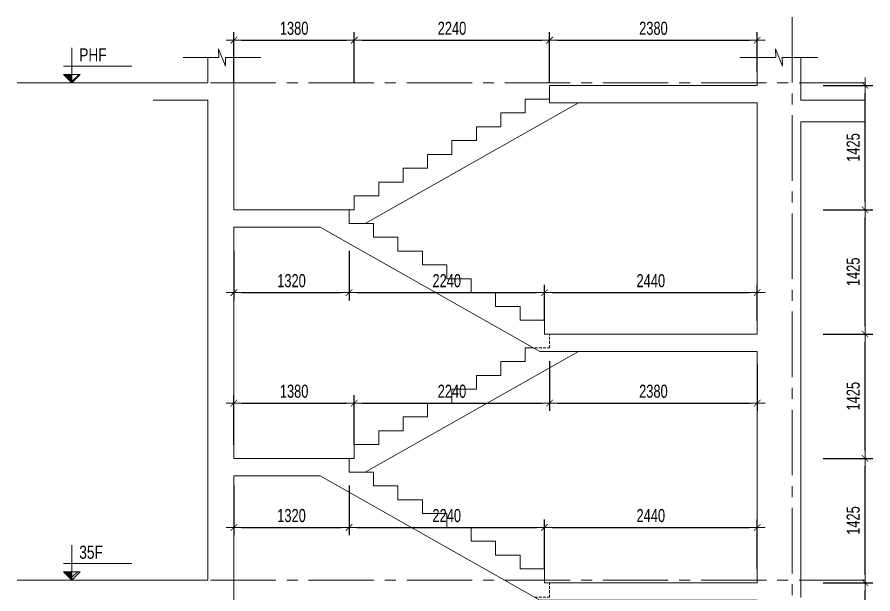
# Model space of a CAD drawing. Header units: millimetres. Extents: x -179076 to 100718, y -27473 to 38481.
# Drawn here: x 33983 to 43796, y -15199 to -8589 of the extents above; entities that cross this region are included whole.
import ezdxf

# ---------------------------------------------------------------- set-up
doc = ezdxf.new("R2010")
doc.units = ezdxf.units.MM
doc.linetypes.add('CENTER2', pattern=[1.125, 0.75, -0.125, 0.125, -0.125])
doc.linetypes.add('HIDDEN2', pattern=[4.7625, 3.175, -1.5875])
doc.layers.get('Defpoints').update_dxf_attribs({"color": 151, "lineweight": 9})
for name, color, linetype, lineweight in [('NDC_S_ANNO', 7, 'Continuous', 20), ('NDC_S_AXIS', 5, 'CENTER2', 13), ('NDC_S_CONTINUOUS', 3, 'Continuous', 20), ('NDC_S_DIM', 1, 'Continuous', 15), ('NDC_S_HIDDEN', 8, 'HIDDEN2', 13), ('NDC_S_SLAB', 2, 'Continuous', 20), ('NDC_S_SYMBOL', 1, 'Continuous', 15), ('NDC_S_TEXT SYMBOL', 7, 'Continuous', 20), ('NDC_S_VN TEXT', 7, 'Continuous', 20)]:
    doc.layers.add(name, color=color, linetype=linetype, lineweight=lineweight)
doc.styles.add('NDC_ANNO', font='', dxfattribs={"width": 0.8})
doc.styles.add('NDC_DIM', font='', dxfattribs={"width": 0.75})
doc.styles.get('NDC_ANNO').set_extended_font_data('Dotum')
doc.styles.get('NDC_DIM').set_extended_font_data('Dotum')
doc.dimstyles.new('NDC_dim_60', dxfattribs={"dimscale": 60, "dimtxt": 2.5, "dimasz": 1.5, "dimexe": 1.5, "dimexo": 2.5, "dimgap": 1, "dimtad": 1, "dimdec": 0, "dimzin": 0, "dimdsep": 46, "dimtxsty": 'NDC_DIM', "dimblk": 'DIMMARK', "dimcen": 0.09, "dimdle": 1.2, "dimclrd": 1, "dimclre": 1, "dimclrt": 3, "dimadec": 0, "dimazin": 0, "dimtfac": 1, "dimtdec": 0, "dimtix": 1, "dimtofl": 0, "dimtmove": 0, "dimatfit": 3, "dimfxl": 8, "dimfxlon": 1, "dimtolj": 1, "dimtzin": 0, "dimarcsym": 0})

# ---------------------------------------------------------------- blocks, each defined once
blk = doc.blocks.new('kata_block_CT')
at = {"layer": 'NDC_S_ANNO'}
blk.add_hatch(color=3, dxfattribs=at).paths.add_polyline_path([(0, 1.6), (-1.61, 1.6), (0, 0)])
at = {"layer": 'NDC_S_ANNO', "ltscale": 50}
h = blk.add_hatch(dxfattribs=at)
h.set_pattern_fill('ANSI31', color=256, scale=1.406, style=0)
h.paths.add_polyline_path([(0, 1.6), (0, 0), (1.61, 1.6)])
for p, q in [((-1.59, 3.14), (11.47, 3.14)), ((11.56, 0), (-1.64, 0))]:
    blk.add_line(p, q, dxfattribs=at)
for points in [[(0, 6.69), (0, 0)], [(0, 0), (-1.61, 1.6), (0, 1.6)], [(0, 0), (1.61, 1.6), (0, 1.6)]]:
    blk.add_lwpolyline(points, dxfattribs=at)
at = {"layer": 'NDC_S_ANNO', "color": 8, "ltscale": 50}
blk.add_lwpolyline([(0, 0), (-1.61, 1.6), (0, 1.6)], dxfattribs=at)
at = {"layer": 'NDC_S_TEXT SYMBOL', "color": 3, "style": 'NDC_ANNO', "width": 0.8}
blk.add_attdef('CT', (1.41, 4.07), '', height=2.5, dxfattribs=at)
blk = doc.blocks.new('DIMMARK')
at = {"layer": 'NDC_S_DIM', "color": 1}
blk.add_line((-1.5, 0), (1, 0), dxfattribs=at)
at = {"layer": 'NDC_S_DIM', "color": 2, "const_width": 0.1}
blk.add_lwpolyline([(-0.42, -0.42), (0.42, 0.42)], dxfattribs=at)
blk = doc.blocks.new('*D504')
at = {"layer": 'Defpoints', "color": 0, "transparency": 16777216}
for p in [(36470, -13646.1), (37790, -13646.1), (37790, -14437.7)]:
    blk.add_point(p, dxfattribs=at)
at = {"layer": 'NDC_S_DIM', "color": 1, "lineweight": -2, "transparency": 16777216}
for p, q in [((36470, -13957.7), (36470, -14527.7)), ((37790, -13957.7), (37790, -14527.7)), ((36560, -14437.7), (37700, -14437.7))]:
    blk.add_line(p, q, dxfattribs=at)
at = {"layer": 'NDC_S_DIM', "color": 1, "lineweight": -2, "transparency": 16777216, "xscale": 90, "yscale": 90, "zscale": 90, "rotation": 180}
blk.add_blockref('DIMMARK', (36470, -14437.7), dxfattribs=at)
at = {"layer": 'NDC_S_DIM', "color": 1, "lineweight": -2, "transparency": 16777216, "xscale": 90, "yscale": 90, "zscale": 90}
blk.add_blockref('DIMMARK', (37790, -14437.7), dxfattribs=at)
at = {"layer": 'NDC_S_DIM', "color": 3, "transparency": 16777216, "insert": (37130, -14302.6), "char_height": 150, "attachment_point": 5, "style": 'NDC_DIM'}
blk.add_mtext('\\A1;1320', dxfattribs=at)
blk = doc.blocks.new('*D505')
at = {"layer": 'Defpoints', "color": 0, "transparency": 16777216}
for p in [(37790, -13646.1), (40030, -14437.7), (40030, -15071.1)]:
    blk.add_point(p, dxfattribs=at)
at = {"layer": 'NDC_S_DIM', "color": 1, "lineweight": -2, "transparency": 16777216}
for p, q in [((37790, -13957.7), (37790, -14527.7)), ((40030, -14917.7), (40030, -14347.7)), ((37880, -14437.7), (39940, -14437.7))]:
    blk.add_line(p, q, dxfattribs=at)
at = {"layer": 'NDC_S_DIM', "color": 1, "lineweight": -2, "transparency": 16777216, "xscale": 90, "yscale": 90, "zscale": 90, "rotation": 180}
blk.add_blockref('DIMMARK', (37790, -14437.7), dxfattribs=at)
at = {"layer": 'NDC_S_DIM', "color": 1, "lineweight": -2, "transparency": 16777216, "xscale": 90, "yscale": 90, "zscale": 90}
blk.add_blockref('DIMMARK', (40030, -14437.7), dxfattribs=at)
at = {"layer": 'NDC_S_DIM', "color": 3, "transparency": 16777216, "insert": (38910, -14302.6), "char_height": 150, "attachment_point": 5, "style": 'NDC_DIM'}
blk.add_mtext('\\A1;2240', dxfattribs=at)
blk = doc.blocks.new('*D506')
at = {"layer": 'Defpoints', "color": 0, "transparency": 16777216}
for p in [(42470, -14437.7), (40030, -15071.1), (42470, -15071.1)]:
    blk.add_point(p, dxfattribs=at)
at = {"layer": 'NDC_S_DIM', "color": 1, "lineweight": -2, "transparency": 16777216}
for p, q in [((40030, -14917.7), (40030, -14347.7)), ((42470, -14917.7), (42470, -14347.7)), ((40120, -14437.7), (42380, -14437.7))]:
    blk.add_line(p, q, dxfattribs=at)
at = {"layer": 'NDC_S_DIM', "color": 1, "lineweight": -2, "transparency": 16777216, "xscale": 90, "yscale": 90, "zscale": 90, "rotation": 180}
blk.add_blockref('DIMMARK', (40030, -14437.7), dxfattribs=at)
at = {"layer": 'NDC_S_DIM', "color": 1, "lineweight": -2, "transparency": 16777216, "xscale": 90, "yscale": 90, "zscale": 90}
blk.add_blockref('DIMMARK', (42470, -14437.7), dxfattribs=at)
at = {"layer": 'NDC_S_DIM', "color": 3, "transparency": 16777216, "insert": (41250, -14302.6), "char_height": 150, "attachment_point": 5, "style": 'NDC_DIM'}
blk.add_mtext('\\A1;2440', dxfattribs=at)
blk = doc.blocks.new('*D507')
at = {"layer": 'Defpoints', "color": 0, "transparency": 16777216}
for p in [(37850, -13012.7), (36470, -13646.1), (37850, -13646.1)]:
    blk.add_point(p, dxfattribs=at)
at = {"layer": 'NDC_S_DIM', "color": 1, "lineweight": -2, "transparency": 16777216}
for p, q in [((36470, -13492.7), (36470, -12922.7)), ((37850, -13492.7), (37850, -12922.7)), ((36560, -13012.7), (37760, -13012.7))]:
    blk.add_line(p, q, dxfattribs=at)
at = {"layer": 'NDC_S_DIM', "color": 1, "lineweight": -2, "transparency": 16777216, "xscale": 90, "yscale": 90, "zscale": 90, "rotation": 180}
blk.add_blockref('DIMMARK', (36470, -13012.7), dxfattribs=at)
at = {"layer": 'NDC_S_DIM', "color": 1, "lineweight": -2, "transparency": 16777216, "xscale": 90, "yscale": 90, "zscale": 90}
blk.add_blockref('DIMMARK', (37850, -13012.7), dxfattribs=at)
at = {"layer": 'NDC_S_DIM', "color": 3, "transparency": 16777216, "insert": (37160, -12877.6), "char_height": 150, "attachment_point": 5, "style": 'NDC_DIM'}
blk.add_mtext('\\A1;1380', dxfattribs=at)
blk = doc.blocks.new('*D508')
at = {"layer": 'Defpoints', "color": 0, "transparency": 16777216}
for p in [(40090, -12379.4), (40090, -13012.7), (37850, -13646.1)]:
    blk.add_point(p, dxfattribs=at)
at = {"layer": 'NDC_S_DIM', "color": 1, "lineweight": -2, "transparency": 16777216}
for p, q in [((40090, -12532.7), (40090, -13102.7)), ((37850, -13492.7), (37850, -12922.7)), ((37940, -13012.7), (40000, -13012.7))]:
    blk.add_line(p, q, dxfattribs=at)
at = {"layer": 'NDC_S_DIM', "color": 1, "lineweight": -2, "transparency": 16777216, "xscale": 90, "yscale": 90, "zscale": 90, "rotation": 180}
blk.add_blockref('DIMMARK', (37850, -13012.7), dxfattribs=at)
at = {"layer": 'NDC_S_DIM', "color": 1, "lineweight": -2, "transparency": 16777216, "xscale": 90, "yscale": 90, "zscale": 90}
blk.add_blockref('DIMMARK', (40090, -13012.7), dxfattribs=at)
at = {"layer": 'NDC_S_DIM', "color": 3, "transparency": 16777216, "insert": (38970, -12877.6), "char_height": 150, "attachment_point": 5, "style": 'NDC_DIM'}
blk.add_mtext('\\A1;2240', dxfattribs=at)
blk = doc.blocks.new('*D509')
at = {"layer": 'Defpoints', "color": 0, "transparency": 16777216}
for p in [(40090, -12379.4), (42470, -12421.1), (42470, -13012.7)]:
    blk.add_point(p, dxfattribs=at)
at = {"layer": 'NDC_S_DIM', "color": 1, "lineweight": -2, "transparency": 16777216}
for p, q in [((40090, -12532.7), (40090, -13102.7)), ((42470, -12571.1), (42470, -13102.7)), ((40180, -13012.7), (42380, -13012.7))]:
    blk.add_line(p, q, dxfattribs=at)
at = {"layer": 'NDC_S_DIM', "color": 1, "lineweight": -2, "transparency": 16777216, "xscale": 90, "yscale": 90, "zscale": 90, "rotation": 180}
blk.add_blockref('DIMMARK', (40090, -13012.7), dxfattribs=at)
at = {"layer": 'NDC_S_DIM', "color": 1, "lineweight": -2, "transparency": 16777216, "xscale": 90, "yscale": 90, "zscale": 90}
blk.add_blockref('DIMMARK', (42470, -13012.7), dxfattribs=at)
at = {"layer": 'NDC_S_DIM', "color": 3, "transparency": 16777216, "insert": (41280, -12877.6), "char_height": 150, "attachment_point": 5, "style": 'NDC_DIM'}
blk.add_mtext('\\A1;2380', dxfattribs=at)
blk = doc.blocks.new('*D510')
at = {"layer": 'Defpoints', "color": 0, "transparency": 16777216}
for p in [(36470, -10796.1), (37790, -10796.1), (37790, -11746.1)]:
    blk.add_point(p, dxfattribs=at)
at = {"layer": 'NDC_S_DIM', "color": 1, "lineweight": -2, "transparency": 16777216}
for p, q in [((36470, -11266.1), (36470, -11836.1)), ((37790, -11266.1), (37790, -11836.1)), ((36560, -11746.1), (37700, -11746.1))]:
    blk.add_line(p, q, dxfattribs=at)
at = {"layer": 'NDC_S_DIM', "color": 1, "lineweight": -2, "transparency": 16777216, "xscale": 90, "yscale": 90, "zscale": 90, "rotation": 180}
blk.add_blockref('DIMMARK', (36470, -11746.1), dxfattribs=at)
at = {"layer": 'NDC_S_DIM', "color": 1, "lineweight": -2, "transparency": 16777216, "xscale": 90, "yscale": 90, "zscale": 90}
blk.add_blockref('DIMMARK', (37790, -11746.1), dxfattribs=at)
at = {"layer": 'NDC_S_DIM', "color": 3, "transparency": 16777216, "insert": (37130, -11611), "char_height": 150, "attachment_point": 5, "style": 'NDC_DIM'}
blk.add_mtext('\\A1;1320', dxfattribs=at)
blk = doc.blocks.new('*D511')
at = {"layer": 'Defpoints', "color": 0, "transparency": 16777216}
for p in [(37790, -10796.1), (40030, -11746.1), (40030, -12221.1)]:
    blk.add_point(p, dxfattribs=at)
at = {"layer": 'NDC_S_DIM', "color": 1, "lineweight": -2, "transparency": 16777216}
for p, q in [((37790, -11266.1), (37790, -11836.1)), ((40030, -12071.1), (40030, -11656.1)), ((37880, -11746.1), (39940, -11746.1))]:
    blk.add_line(p, q, dxfattribs=at)
at = {"layer": 'NDC_S_DIM', "color": 1, "lineweight": -2, "transparency": 16777216, "xscale": 90, "yscale": 90, "zscale": 90, "rotation": 180}
blk.add_blockref('DIMMARK', (37790, -11746.1), dxfattribs=at)
at = {"layer": 'NDC_S_DIM', "color": 1, "lineweight": -2, "transparency": 16777216, "xscale": 90, "yscale": 90, "zscale": 90}
blk.add_blockref('DIMMARK', (40030, -11746.1), dxfattribs=at)
at = {"layer": 'NDC_S_DIM', "color": 3, "transparency": 16777216, "insert": (38910, -11611), "char_height": 150, "attachment_point": 5, "style": 'NDC_DIM'}
blk.add_mtext('\\A1;2240', dxfattribs=at)
blk = doc.blocks.new('*D512')
at = {"layer": 'Defpoints', "color": 0, "transparency": 16777216}
for p in [(42470, -11746.1), (40030, -12221.1), (42470, -12221.1)]:
    blk.add_point(p, dxfattribs=at)
at = {"layer": 'NDC_S_DIM', "color": 1, "lineweight": -2, "transparency": 16777216}
for p, q in [((40030, -12071.1), (40030, -11656.1)), ((42470, -12071.1), (42470, -11656.1)), ((40120, -11746.1), (42380, -11746.1))]:
    blk.add_line(p, q, dxfattribs=at)
at = {"layer": 'NDC_S_DIM', "color": 1, "lineweight": -2, "transparency": 16777216, "xscale": 90, "yscale": 90, "zscale": 90, "rotation": 180}
blk.add_blockref('DIMMARK', (40030, -11746.1), dxfattribs=at)
at = {"layer": 'NDC_S_DIM', "color": 1, "lineweight": -2, "transparency": 16777216, "xscale": 90, "yscale": 90, "zscale": 90}
blk.add_blockref('DIMMARK', (42470, -11746.1), dxfattribs=at)
at = {"layer": 'NDC_S_DIM', "color": 3, "transparency": 16777216, "insert": (41250, -11611), "char_height": 150, "attachment_point": 5, "style": 'NDC_DIM'}
blk.add_mtext('\\A1;2440', dxfattribs=at)
blk = doc.blocks.new('*D513')
at = {"layer": 'Defpoints', "color": 0, "transparency": 16777216}
for p in [(37850, -8853.1), (37850, -10716.9), (36470, -10796.1)]:
    blk.add_point(p, dxfattribs=at)
at = {"layer": 'NDC_S_DIM', "color": 1, "lineweight": -2, "transparency": 16777216}
for p, q in [((36470, -9333.1), (36470, -8763.1)), ((37850, -9333.1), (37850, -8763.1)), ((36560, -8853.1), (37760, -8853.1))]:
    blk.add_line(p, q, dxfattribs=at)
at = {"layer": 'NDC_S_DIM', "color": 1, "lineweight": -2, "transparency": 16777216, "xscale": 90, "yscale": 90, "zscale": 90, "rotation": 180}
blk.add_blockref('DIMMARK', (36470, -8853.1), dxfattribs=at)
at = {"layer": 'NDC_S_DIM', "color": 1, "lineweight": -2, "transparency": 16777216, "xscale": 90, "yscale": 90, "zscale": 90}
blk.add_blockref('DIMMARK', (37850, -8853.1), dxfattribs=at)
at = {"layer": 'NDC_S_DIM', "color": 3, "transparency": 16777216, "insert": (37160, -8718), "char_height": 150, "attachment_point": 5, "style": 'NDC_DIM'}
blk.add_mtext('\\A1;1380', dxfattribs=at)
blk = doc.blocks.new('*D514')
at = {"layer": 'Defpoints', "color": 0, "transparency": 16777216}
for p in [(40090, -8853.1), (40090, -9529.4), (37850, -10716.9)]:
    blk.add_point(p, dxfattribs=at)
at = {"layer": 'NDC_S_DIM', "color": 1, "lineweight": -2, "transparency": 16777216}
for p, q in [((37850, -9333.1), (37850, -8763.1)), ((40090, -9333.1), (40090, -8763.1)), ((37940, -8853.1), (40000, -8853.1))]:
    blk.add_line(p, q, dxfattribs=at)
at = {"layer": 'NDC_S_DIM', "color": 1, "lineweight": -2, "transparency": 16777216, "xscale": 90, "yscale": 90, "zscale": 90, "rotation": 180}
blk.add_blockref('DIMMARK', (37850, -8853.1), dxfattribs=at)
at = {"layer": 'NDC_S_DIM', "color": 1, "lineweight": -2, "transparency": 16777216, "xscale": 90, "yscale": 90, "zscale": 90}
blk.add_blockref('DIMMARK', (40090, -8853.1), dxfattribs=at)
at = {"layer": 'NDC_S_DIM', "color": 3, "transparency": 16777216, "insert": (38970, -8718), "char_height": 150, "attachment_point": 5, "style": 'NDC_DIM'}
blk.add_mtext('\\A1;2240', dxfattribs=at)
blk = doc.blocks.new('*D515')
at = {"layer": 'Defpoints', "color": 0, "transparency": 16777216}
for p in [(42470, -8853.1), (42470, -9371.1), (40090, -9529.4)]:
    blk.add_point(p, dxfattribs=at)
at = {"layer": 'NDC_S_DIM', "color": 1, "lineweight": -2, "transparency": 16777216}
for p, q in [((40090, -9333.1), (40090, -8763.1)), ((42470, -9221.1), (42470, -8763.1)), ((40180, -8853.1), (42380, -8853.1))]:
    blk.add_line(p, q, dxfattribs=at)
at = {"layer": 'NDC_S_DIM', "color": 1, "lineweight": -2, "transparency": 16777216, "xscale": 90, "yscale": 90, "zscale": 90, "rotation": 180}
blk.add_blockref('DIMMARK', (40090, -8853.1), dxfattribs=at)
at = {"layer": 'NDC_S_DIM', "color": 1, "lineweight": -2, "transparency": 16777216, "xscale": 90, "yscale": 90, "zscale": 90}
blk.add_blockref('DIMMARK', (42470, -8853.1), dxfattribs=at)
at = {"layer": 'NDC_S_DIM', "color": 3, "transparency": 16777216, "insert": (41280, -8718), "char_height": 150, "attachment_point": 5, "style": 'NDC_DIM'}
blk.add_mtext('\\A1;2380', dxfattribs=at)
blk = doc.blocks.new('*D452')
at = {"layer": 'Defpoints', "color": 0, "transparency": 16777216}
for p in [(40030, -15071.1), (43706.4, -15071.1), (37850, -16571.1)]:
    blk.add_point(p, dxfattribs=at)
at = {"layer": 'NDC_S_DIM', "color": 1, "lineweight": -2, "transparency": 16777216}
for p, q in [((43226.4, -15071.1), (43796.4, -15071.1)), ((43706.4, -16481.1), (43706.4, -15161.1)), ((43226.4, -16571.1), (43796.4, -16571.1))]:
    blk.add_line(p, q, dxfattribs=at)
at = {"layer": 'NDC_S_DIM', "color": 1, "lineweight": -2, "transparency": 16777216, "xscale": 90, "yscale": 90, "zscale": 90}
for p, rotation in [((43706.4, -15071.1), 90), ((43706.4, -16571.1), 270)]:
    blk.add_blockref('DIMMARK', p, dxfattribs=dict(at, rotation=rotation))
at = {"layer": 'NDC_S_DIM', "color": 3, "transparency": 16777216, "insert": (43571.3, -15821.1), "char_height": 150, "attachment_point": 5, "rotation": 90, "style": 'NDC_DIM'}
blk.add_mtext('\\A1;1500', dxfattribs=at)
blk = doc.blocks.new('*D453')
at = {"layer": 'Defpoints', "color": 0, "transparency": 16777216}
for p in [(37850, -13646.1), (43706.4, -13646.1), (40030, -15071.1)]:
    blk.add_point(p, dxfattribs=at)
at = {"layer": 'NDC_S_DIM', "color": 1, "lineweight": -2, "transparency": 16777216}
for p, q in [((43226.4, -13646.1), (43796.4, -13646.1)), ((43706.4, -14981.1), (43706.4, -13736.1)), ((43226.4, -15071.1), (43796.4, -15071.1))]:
    blk.add_line(p, q, dxfattribs=at)
at = {"layer": 'NDC_S_DIM', "color": 1, "lineweight": -2, "transparency": 16777216, "xscale": 90, "yscale": 90, "zscale": 90}
for p, rotation in [((43706.4, -13646.1), 90), ((43706.4, -15071.1), 270)]:
    blk.add_blockref('DIMMARK', p, dxfattribs=dict(at, rotation=rotation))
at = {"layer": 'NDC_S_DIM', "color": 3, "transparency": 16777216, "insert": (43571.3, -14358.6), "char_height": 150, "attachment_point": 5, "rotation": 90, "style": 'NDC_DIM'}
blk.add_mtext('\\A1;1425', dxfattribs=at)
blk = doc.blocks.new('*D454')
at = {"layer": 'Defpoints', "color": 0, "transparency": 16777216}
for p in [(40030, -12221.1), (43706.4, -12221.1), (37850, -13646.1)]:
    blk.add_point(p, dxfattribs=at)
at = {"layer": 'NDC_S_DIM', "color": 1, "lineweight": -2, "transparency": 16777216}
for p, q in [((43226.4, -12221.1), (43796.4, -12221.1)), ((43706.4, -13556.1), (43706.4, -12311.1)), ((43226.4, -13646.1), (43796.4, -13646.1))]:
    blk.add_line(p, q, dxfattribs=at)
at = {"layer": 'NDC_S_DIM', "color": 1, "lineweight": -2, "transparency": 16777216, "xscale": 90, "yscale": 90, "zscale": 90}
for p, rotation in [((43706.4, -12221.1), 90), ((43706.4, -13646.1), 270)]:
    blk.add_blockref('DIMMARK', p, dxfattribs=dict(at, rotation=rotation))
at = {"layer": 'NDC_S_DIM', "color": 3, "transparency": 16777216, "insert": (43571.3, -12933.6), "char_height": 150, "attachment_point": 5, "rotation": 90, "style": 'NDC_DIM'}
blk.add_mtext('\\A1;1425', dxfattribs=at)
blk = doc.blocks.new('*D455')
at = {"layer": 'Defpoints', "color": 0, "transparency": 16777216}
for p in [(37850, -10796.1), (43706.4, -10796.1), (40030, -12221.1)]:
    blk.add_point(p, dxfattribs=at)
at = {"layer": 'NDC_S_DIM', "color": 1, "lineweight": -2, "transparency": 16777216}
for p, q in [((43226.4, -10796.1), (43796.4, -10796.1)), ((43706.4, -12131.1), (43706.4, -10886.1)), ((43226.4, -12221.1), (43796.4, -12221.1))]:
    blk.add_line(p, q, dxfattribs=at)
at = {"layer": 'NDC_S_DIM', "color": 1, "lineweight": -2, "transparency": 16777216, "xscale": 90, "yscale": 90, "zscale": 90}
for p, rotation in [((43706.4, -10796.1), 90), ((43706.4, -12221.1), 270)]:
    blk.add_blockref('DIMMARK', p, dxfattribs=dict(at, rotation=rotation))
at = {"layer": 'NDC_S_DIM', "color": 3, "transparency": 16777216, "insert": (43571.3, -11508.6), "char_height": 150, "attachment_point": 5, "rotation": 90, "style": 'NDC_DIM'}
blk.add_mtext('\\A1;1425', dxfattribs=at)
blk = doc.blocks.new('*D456')
at = {"layer": 'Defpoints', "color": 0, "transparency": 16777216}
for p in [(40090, -9371.1), (43706.4, -9371.1), (37850, -10796.1)]:
    blk.add_point(p, dxfattribs=at)
at = {"layer": 'NDC_S_DIM', "color": 1, "lineweight": -2, "transparency": 16777216}
for p, q in [((43226.4, -9371.1), (43796.4, -9371.1)), ((43706.4, -10706.1), (43706.4, -9461.1)), ((43226.4, -10796.1), (43796.4, -10796.1))]:
    blk.add_line(p, q, dxfattribs=at)
at = {"layer": 'NDC_S_DIM', "color": 1, "lineweight": -2, "transparency": 16777216, "xscale": 90, "yscale": 90, "zscale": 90}
for p, rotation in [((43706.4, -9371.1), 90), ((43706.4, -10796.1), 270)]:
    blk.add_blockref('DIMMARK', p, dxfattribs=dict(at, rotation=rotation))
at = {"layer": 'NDC_S_DIM', "color": 3, "transparency": 16777216, "insert": (43571.3, -10083.6), "char_height": 150, "attachment_point": 5, "rotation": 90, "style": 'NDC_DIM'}
blk.add_mtext('\\A1;1425', dxfattribs=at)

msp = doc.modelspace()

# ---------------------------------------------------------------- linework, layer by layer
at = {"layer": 'NDC_S_AXIS', "ltscale": 1000}
for p, q in [((42870, -8589.3), (42870, -25473.5)), ((43700.7, -9341.1), (33983.3, -9341.1)), ((43700.7, -15041.1), (33983.3, -15041.1))]:
    msp.add_line(p, q, dxfattribs=at)
at = {"layer": 'NDC_S_CONTINUOUS'}
for p, q in [((37976.3, -10954.4), (40422.6, -9571.1)), ((37976.3, -13804.4), (40422.6, -12421.1))]:
    msp.add_line(p, q, dxfattribs=at)
for points in [[(37790, -10796.1), (37850, -10796.1), (37850, -10637.7), (38130, -10637.7), (38130, -10479.4), (38410, -10479.4), (38410, -10321.1), (38690, -10321.1), (38690, -10162.7), (38970, -10162.7), (38970, -10004.4), (39250, -10004.4), (39250, -9846.1), (39530, -9846.1), (39530, -9687.7), (39810, -9687.7), (39810, -9529.4), (40090, -9529.4), (40090, -9371.1), (40340, -9371.1)], [(37790, -13646.1), (37850, -13646.1), (37850, -13487.7), (38130, -13487.7), (38130, -13329.4), (38410, -13329.4), (38410, -13171.1), (38690, -13171.1), (38690, -13012.7), (38970, -13012.7), (38970, -12854.4), (39250, -12854.4), (39250, -12696.1), (39530, -12696.1), (39530, -12537.7), (39810, -12537.7), (39810, -12379.4), (39903.7, -12379.4)]]:
    msp.add_lwpolyline(points, dxfattribs=at)
at = {"layer": 'NDC_S_HIDDEN', "ltscale": 10}
for points in [[(39919, -12379.4), (40090, -12379.4), (40090, -12221.1)], [(39919, -15237.7), (40090, -15237.7), (40090, -15071.1)]]:
    msp.add_lwpolyline(points, dxfattribs=at)
at = {"layer": 'NDC_S_SLAB'}
for p, q in [((36470, -9052.7), (36470, -10796.1)), ((42470, -9371.1), (42470, -9052.7)), ((42970, -9052.7), (42970, -9541.1)), ((35542.7, -9341.1), (36170, -9341.1)), ((42470, -9371.1), (40090, -9371.1)), ((40090, -9371.1), (40090, -9571.1)), ((35542.7, -9541.1), (36170, -9541.1)), ((42470, -9571.1), (40090, -9571.1)), ((42470, -12221.1), (42470, -9571.1)), ((42970, -9541.1), (43700.7, -9541.1)), ((42970, -9791.1), (42970, -15241.1)), ((43700.7, -9791.1), (42970, -9791.1)), ((36470, -10996.1), (36470, -13646.1)), ((42470, -15071.1), (42470, -12421.1)), ((36470, -13846.1), (36470, -16571.1)), ((35542.7, -15041.1), (36170, -15041.1))]:
    msp.add_line(p, q, dxfattribs=at)
for points in [[(36170, -9052.7), (36170, -9341.1)], [(36170, -9541.1), (36170, -15041.1)], [(42470, -12221.1), (40030, -12221.1), (40030, -12062.7), (39750, -12062.7), (39750, -11904.4), (39470, -11904.4), (39470, -11746.1), (39190, -11746.1), (39190, -11587.7), (38910, -11587.7), (38910, -11429.4), (38630, -11429.4), (38630, -11271.1), (38350, -11271.1), (38350, -11112.7), (38070, -11112.7), (38070, -10954.4), (37790, -10954.4), (37790, -10796.1), (36470, -10796.1)], [(42470, -12421.1), (39977.3, -12421.1), (37457.3, -10996.1), (36470, -10996.1)], [(42470, -15071.1), (40030, -15071.1), (40030, -14912.7), (39750, -14912.7), (39750, -14754.4), (39470, -14754.4), (39470, -14596.1), (39190, -14596.1), (39190, -14437.7), (38910, -14437.7), (38910, -14279.4), (38630, -14279.4), (38630, -14121.1), (38350, -14121.1), (38350, -13962.7), (38070, -13962.7), (38070, -13804.4), (37790, -13804.4), (37790, -13646.1), (36470, -13646.1)], [(42470, -18071.1), (42470, -15271.1), (39977.3, -15271.1), (37457.3, -13846.1), (36470, -13846.1)]]:
    msp.add_lwpolyline(points, dxfattribs=at)
at = {"layer": 'NDC_S_SYMBOL', "elevation": 0}
msp.add_lwpolyline([(35886.6, -9052.7), (36296.2, -9052.7), (36294, -8952.7), (36374, -9152.7), (36371.9, -9052.7), (36778.2, -9052.7)], dxfattribs=at)
at = {"layer": 'NDC_S_SYMBOL'}
msp.add_lwpolyline([(42272.5, -9052.7), (42682.1, -9052.7), (42680, -8952.7), (42760, -9152.7), (42757.8, -9052.7), (43164.1, -9052.7)], dxfattribs=at)

# ---------------------------------------------------------------- block references
at = {"layer": 'NDC_S_VN TEXT', "xscale": 60, "yscale": 60, "zscale": 60}
for p, values in [((34611.4, -9341.1), {'CT': 'PHF'}), ((34611.4, -15041.1), {'CT': '35F'})]:
    msp.add_blockref('kata_block_CT', p, dxfattribs=at).add_auto_attribs(values)

# ---------------------------------------------------------------- dimensions: what is measured, and where the dimension line sits
at = {"layer": 'NDC_S_DIM'}
for base, p1, p2, picture, middle in [((37850, -8853.1), (36470, -10796.1), (37850, -10716.9), '*D513', (37160, -8718)), ((37790, -11746.1), (36470, -10796.1), (37790, -10796.1), '*D510', (37130, -11611)), ((37850, -13012.7), (36470, -13646.1), (37850, -13646.1), '*D507', (37160, -12877.6)), ((37790, -14437.7), (36470, -13646.1), (37790, -13646.1), '*D504', (37130, -14302.6))]:
    dim = msp.add_linear_dim(base=base, p1=p1, p2=p2, dimstyle='NDC_dim_60', dxfattribs=at)
    dim.commit()
    dim.dimension.update_dxf_attribs({"geometry": picture, "text_midpoint": middle})
for base, p1, p2, picture, middle in [((40090, -8853.1), (37850, -10716.9), (40090, -9529.4), '*D514', (38970, -8718)), ((42470, -8853.1), (40090, -9529.4), (42470, -9371.1), '*D515', (41280, -8718)), ((40030, -11746.1), (37790, -10796.1), (40030, -12221.1), '*D511', (38910, -11611)), ((42470, -11746.1), (40030, -12221.1), (42470, -12221.1), '*D512', (41250, -11611)), ((40090, -13012.7), (37850, -13646.1), (40090, -12379.4), '*D508', (38970, -12877.6)), ((42470, -13012.7), (40090, -12379.4), (42470, -12421.1), '*D509', (41280, -12877.6)), ((40030, -14437.7), (37790, -13646.1), (40030, -15071.1), '*D505', (38910, -14302.6)), ((42470, -14437.7), (40030, -15071.1), (42470, -15071.1), '*D506', (41250, -14302.6))]:
    dim = msp.add_linear_dim(base=base, p1=p1, p2=p2, dimstyle='NDC_dim_60', override={"dimtmove": 1}, dxfattribs=at)
    dim.commit()
    dim.dimension.update_dxf_attribs({"geometry": picture, "text_midpoint": middle})
for base, p1, p2, picture, middle in [((43706.4, -9371.1), (37850, -10796.1), (40090, -9371.1), '*D456', (43571.3, -10083.6)), ((43706.4, -10796.1), (40030, -12221.1), (37850, -10796.1), '*D455', (43571.3, -11508.6)), ((43706.4, -12221.1), (37850, -13646.1), (40030, -12221.1), '*D454', (43571.3, -12933.6)), ((43706.4, -13646.1), (40030, -15071.1), (37850, -13646.1), '*D453', (43571.3, -14358.6)), ((43706.4, -15071.1), (37850, -16571.1), (40030, -15071.1), '*D452', (43571.3, -15821.1))]:
    dim = msp.add_linear_dim(base=base, p1=p1, p2=p2, angle=90, dimstyle='NDC_dim_60', override={"dimtmove": 1}, dxfattribs=at)
    dim.commit()
    dim.dimension.update_dxf_attribs({"geometry": picture, "text_midpoint": middle})

doc.saveas('drawing.dxf')
